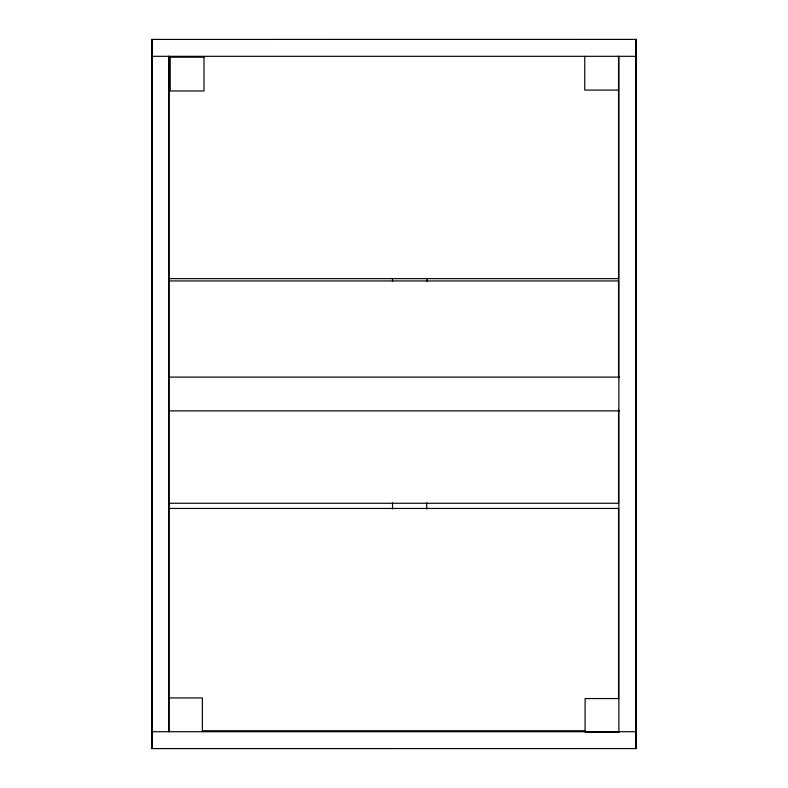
<?xml version="1.0" encoding="UTF-8"?>
<svg xmlns="http://www.w3.org/2000/svg" width="788" height="788" viewBox="0 0 788 788"><rect width="100%" height="100%" fill="white"/><g stroke="black" fill="none" stroke-linecap="round" stroke-linejoin="round"><path stroke-width="1.18" d="M426.702 509.009L426.712 502.862M427.116 281.414L427.126 278.962M151.71 56.312L635.749 56.312M618.541 90.088L584.765 90.088L584.765 56.312M169.499 278.637L618.541 278.637L618.541 56.312M169.499 280.942L618.541 280.942L618.541 377.974M169.134 377.097L619.407 377.097M169.134 410.873L619.407 410.873M169.499 503.266L618.541 503.266L618.541 409.918M169.499 508.447L618.541 508.447L618.541 698.828M168.593 697.941L202.368 697.941L202.368 731.717M618.866 698.552L585.09 698.552L585.09 732.318L618.866 732.318L618.866 56.312M202.713 730.762L585.317 730.762M151.71 731.717L635.749 731.717M635.749 39.43L635.749 748.6M392.522 278.962L392.522 281.414M392.522 502.862L392.522 509.009M169.134 56.283L169.134 731.688M168.593 56.312L168.593 731.717M152.251 39.4L152.251 748.57M636.29 39.4L151.71 39.43L151.71 748.6L636.29 748.57L636.29 39.4M203.993 57.199L170.218 57.199L170.218 90.975L203.993 90.975L203.993 57.199"/></g></svg>
